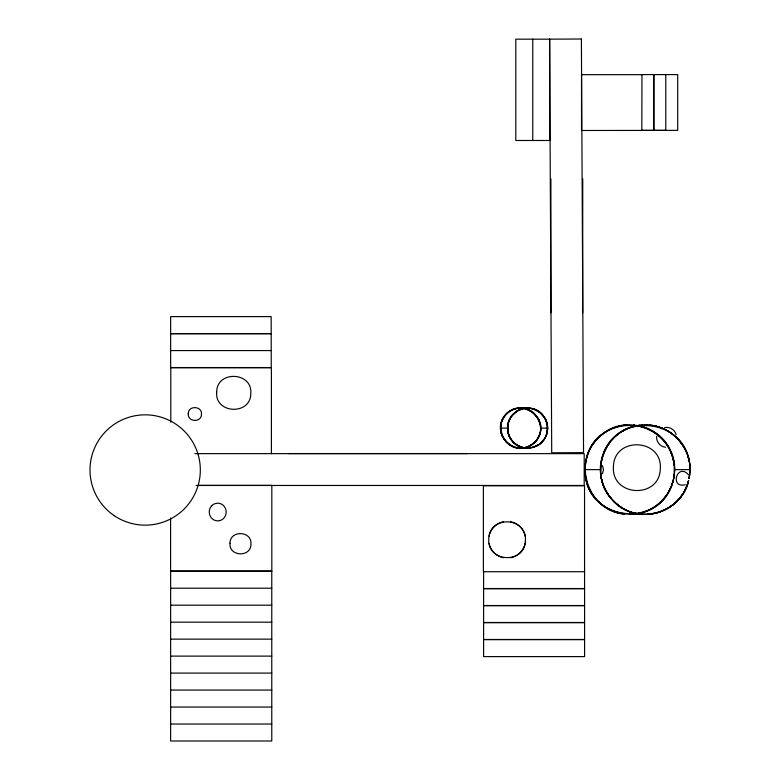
<?xml version="1.0" encoding="UTF-8"?>
<svg xmlns="http://www.w3.org/2000/svg" width="780" height="780" viewBox="0 0 780 780"><rect width="100%" height="100%" fill="white"/><g stroke="black" fill="none" stroke-linecap="round" stroke-linejoin="round"><path stroke-width="1.17" d="M550.856 312.887L550.904 178.844M582.699 312.907L582.748 178.854M524.725 447.876C507.702 446.365 501.335 421.726 515.502 412.162C528.587 401.105 550.602 414.014 547.346 430.833C545.922 447.905 521.216 454.35 511.621 440.154C500.555 427.06 513.484 405.025 530.322 408.301M538.629 436.761C549.773 416.549 518.281 396.835 504.962 415.681C489.674 432.91 515.97 459.069 533.12 443.683C551.831 430.326 532.145 399.009 511.992 410.075C490.99 418.723 502.476 453.326 524.482 447.7M544.479 438.721C552.513 427.069 543.943 409.237 529.825 408.242M585.107 467.093L585.029 469.648L585.897 460.902L587.983 453.668M674.32 465.884C675.265 476.716 672.067 487.841 665.506 496.519M689.998 469.648L689.14 478.364M508.209 433.085L507.77 425.285M539.487 434.694C543.875 423.374 535.519 409.627 523.448 408.31M535.216 446.55C553.722 440.086 549.91 409.958 530.38 408.31M507.604 429.234L507.585 427.518M540.599 428.668L540.599 427.537M547.531 428.668L547.501 426.962M585.058 468.361C583.216 525.281 669.542 530.312 674.31 473.538M525.428 540.647C527.192 516.828 489.352 515.053 488.767 538.843C487.012 562.663 524.842 564.437 525.428 540.647L525.369 541.544M674.408 472.163C678.542 434.674 628.543 409.636 600.99 435.386C570.814 458.123 586.969 511.787 624.683 514.069M507.604 426.913L507.575 428.59M540.569 429.283L540.599 428.717M547.501 429.283L547.541 428.152L540.608 428.093M674.408 472.29L674.456 471.032M689.978 471.032L689.111 478.501M656.663 436.381C656.019 441.675 660.299 446.881 665.613 447.281M515.073 408.895C504.943 411.557 498.42 423.014 501.277 433.085M500.711 426.397L500.643 428.093L507.575 428.093M603.496 453.668C591.152 482.284 616.678 517.296 647.702 514.293M600.717 465.835L600.551 469.648L585.029 469.628L585.107 472.163M547.472 429.77L547.336 430.95M500.77 425.851L500.926 424.739M585.322 464.607L585.478 463.349M600.834 464.607L601.185 462.13M674.193 474.688L673.842 477.155M689.549 475.907L689.705 474.688M507.702 425.792L508.911 420.907M540.404 430.95L540.472 430.394M689.159 478.228C699.582 412.678 599.264 405.766 600.62 472.154M601.409 460.912L601.673 459.673M489.099 536.162C490.435 529.025 496.382 523.078 503.519 521.742M525.106 543.328C523.76 550.456 517.813 556.403 510.685 557.749M688.613 480.685C681.74 514.361 633.731 526.178 612.008 499.531C588.208 475.449 604.11 429.692 637.718 425.558M501.277 423.111L501.764 421.493M508.209 423.111L508.716 421.434M539.975 433.085C538.463 439.081 534.008 444.21 528.294 446.55M586.453 458.474L587.554 454.857M601.965 458.474L603.067 454.857M671.97 484.399L673.062 480.821M546.887 433.144L546.4 434.752M688.545 480.948C684.567 496.782 671.229 509.73 655.278 513.23M672.37 483.21L672.74 482.011M687.492 484.399L688.584 480.802L685.015 490.162M671.59 485.472C682.237 459.995 663.526 428.317 636.07 425.363M508.882 420.976L510.354 417.934M587.974 453.697C600.015 416.042 659.471 416.023 671.531 453.668L670.585 451.376L673.062 458.455L674.32 465.865L674.193 464.607M603.486 453.697L606.138 447.983L610.321 441.733L606.742 446.921M671.122 486.632C665.642 500.273 652.996 510.695 638.567 513.484M538.863 436.254L539.087 435.737M545.795 436.254L546.019 435.737M671.083 486.749L668.265 492.385M686.098 487.9L686.595 486.749M502.164 420.449L503.139 418.421M509.096 420.449L511.943 415.623L510.939 416.998M588.432 452.527L590.626 447.983M604.451 451.357L603.954 452.527L606.138 447.983M588.939 451.357L589.466 450.216M685.562 489.06L686.088 487.919C679.526 502.964 664.102 513.562 647.712 514.293M537.537 438.74L538.834 436.312M545.766 436.312L545.015 437.814M602.472 473.694L603.486 469.638L602.472 465.592M604.987 450.216L605.543 449.095M538.346 437.317L538.083 437.814L538.6 436.819M668.889 491.293L669.484 490.181M684.996 490.181L683.777 492.385M537.8 438.302C534.602 443.771 528.655 447.505 522.337 448.003M591.883 445.848C598.514 435.191 609.823 427.615 622.206 425.558M532.574 447.437L539.555 444.073L544.44 438.779M504.007 416.998L505.011 415.623M595.608 440.758C587.964 449.728 584.132 461.809 585.205 473.538M585.673 477.136L585.195 473.421C587.008 514.488 645.469 529.562 666.929 494.51M680.258 497.503L682.442 494.51M537.206 439.247L536.211 440.593M544.138 439.247L543.143 440.593M593.297 443.732L594.808 441.733M666.217 495.544C658.739 506.181 646.415 513.201 633.448 514.205M681.73 495.544C674.251 506.181 661.918 513.211 648.95 514.215M511.924 415.642L517.91 410.592L525.359 408.232M610.292 441.773C616.785 433.582 626.233 427.81 636.49 425.782M535.88 440.993L532.594 444.093L528.226 446.569M505.723 414.784L509.077 411.791L512.996 409.627M512.665 414.765L516.038 411.772L519.948 409.617M596.427 439.813L600.932 435.445L607.006 431.135M611.949 439.813C619.183 431.671 629.499 426.358 640.331 425.188M542.422 441.451C533.559 452.185 514.459 449.183 509.311 436.254M672.194 505.352L673.179 504.582M621.455 431.788L622.518 431.135M652.509 508.141L653.582 507.488M668.021 508.141L669.094 507.488M606.001 431.75L612.69 428.298L619.866 426.026M622.586 431.096L623.678 430.472M520.387 409.441L522.064 408.876M513.523 409.412L515.122 408.886M685.337 484.721C669.24 488.777 677.264 462.316 688.389 474.64M534.134 446.959L533.042 447.31M526.13 447.301L527.709 446.774L524.492 447.7M515.658 408.74L516.204 408.603M532.506 447.457L529.757 447.954M516.155 408.623L518.914 408.184M654.059 513.493L649.096 514.196M637.699 425.558L647.712 424.983M637.309 513.718L634.832 514.069M517.306 408.389L518.417 408.232M622.333 425.539L624.819 425.188M523.946 447.798L522.834 447.954M664.648 427.577C669.503 426.514 674.778 429.673 676.133 434.46M524.725 408.31L525.281 408.242M623.444 425.363L627.178 424.993M638.957 425.363L640.204 425.207M529.825 447.944L530.38 447.876M641.443 425.081L642.7 424.993M641.579 425.071L642.837 424.983M521.216 448.071L521.771 448.042M632.336 514.283L629.831 514.361M644.095 424.934L645.343 424.915M520.591 448.081L521.147 448.071M641.842 74.597L677.693 74.597L677.693 130.367L641.95 130.367M641.833 74.675L581.519 74.675L581.519 130.484L665.672 130.406M170.654 333.587L271.167 333.587M170.644 333.743L271.245 333.743M170.654 350.571L271.167 350.571M170.654 367.546L271.167 367.546M288.815 453.56L466.947 453.56M194.893 453.638L584.2 453.638L584.2 485.462L196.111 485.462M674.486 469.648L689.998 469.628L689.842 465.884M198.315 485.394L271.82 485.394L271.82 571.048L170.596 571.048L170.596 517.969M584.6 571.721L483.385 571.721L483.385 485.774L584.542 485.774L584.6 656.604L483.61 656.604L483.6 571.565M170.635 588.208L271.772 588.208M483.6 588.539L584.571 588.539M483.61 588.695L584.6 588.695M170.635 605.183L271.772 605.183M483.6 605.524L584.571 605.524M483.61 605.67L584.6 605.67M170.635 622.167L271.772 622.167M483.6 622.499L584.571 622.499M483.61 622.645L584.6 622.645M170.635 639.142L271.772 639.142M483.6 639.473L584.571 639.473M483.61 639.62L584.6 639.62M170.635 656.117L271.772 656.117M170.635 673.091L271.772 673.091M170.635 690.066L271.772 690.066M170.635 707.05L271.772 707.05M170.635 724.025L271.772 724.025M645.197 424.915L646.454 424.934M642.837 514.293L644.095 514.351M647.702 424.983C664.96 425.724 681.067 437.463 687.043 453.668M642.7 514.283L640.204 514.069M648.96 425.071L650.208 425.188M633.438 425.061L634.686 425.188M641.579 514.205L639.083 513.932M633.584 425.081L634.832 425.207M524.794 447.886L525.35 447.954M624.819 514.088C608.478 512.441 593.668 500.975 587.974 485.579M650.344 425.207C673.218 427.274 691.753 449.26 689.929 472.154C691.704 449.66 673.871 427.966 651.456 425.344M638.957 513.913C623.581 511.856 609.775 501.15 603.964 486.769M637.192 425.539C651.7 427.869 664.658 437.892 670.576 451.357M530.878 408.389L532.574 408.749M523.946 408.389L525.593 408.74M637.845 513.737C616.814 510.617 600.064 490.756 600.551 469.502M524.179 447.788L522.542 447.437M619.749 513.23L620.977 513.493M510.685 521.742C517.813 523.078 523.76 529.025 525.106 536.162M503.519 557.749C496.382 556.403 490.435 550.456 489.099 543.328M617.428 512.626L618.647 512.957M533.062 408.886L540.004 412.464L545.044 418.421M526.13 408.886L533.072 412.464L538.112 418.421M515.122 447.301C508.053 445.351 502.388 439.198 501.023 431.993M522.005 447.291L517.393 445.302L513.435 442.231M515.073 447.291L510.461 445.302L506.503 442.231M608.166 508.804L609.268 509.399M623.61 508.765L624.712 509.35M602.842 505.352L603.856 506.093M616.395 503.792L617.36 504.582M676.016 437.151L676.913 438.029L675.967 437.112M613.675 501.286L614.572 502.164M513.825 442.611L511.583 440.105M506.893 442.611L505.733 441.421M506.093 441.811L503.129 437.755M678.6 439.813L680.258 441.773M594.009 496.519L596.398 499.424M611.091 498.478L609.531 496.519M594.779 497.503L595.579 498.478M680.989 442.728L681.73 443.732M536.913 416.52L537.537 417.456M511.261 439.666L510.061 437.755M591.903 493.457L592.585 494.51M591.883 493.428L592.566 494.481M545.308 418.918L545.561 419.416M538.375 418.918L538.629 419.416M509.545 436.761L509.808 437.278M502.866 437.258L502.378 436.254M539.077 420.44L538.863 419.923L539.292 420.976M604.442 487.9L603.067 484.429M502.164 435.737L502.378 436.254L501.95 435.22M686.595 452.527L687.053 453.697M671.541 453.697L671.97 454.877M508.892 435.23L507.956 431.993M687.492 454.877L687.882 456.056M587.145 483.21L587.545 484.409M672.37 456.056L673.618 460.902L673.364 459.693M602.667 483.229L601.409 478.384L601.965 480.802M586.784 482.03L585.897 478.364L586.15 479.583M546.76 422.555L547.15 424.183M539.975 423.101L539.828 422.555L540.218 424.183M508.209 433.085L508.355 433.631M501.277 433.085L501.423 433.631L501.14 432.549M688.876 459.673L688.252 457.255L689.14 460.912M600.99 475.907L601.185 477.155M600.707 473.411L600.834 474.659M689.705 464.607L689.832 465.835M547.414 425.851L547.462 426.397M540.481 425.851L540.53 426.397M507.643 429.78L507.702 430.345M500.711 429.78L500.77 430.345M674.408 467.123L674.466 470.886L674.466 468.37M500.643 428.035L500.643 428.59M665.779 74.597L665.779 130.367M653.864 74.597L653.864 130.367M653.757 74.597L653.757 130.406M641.95 74.597L641.833 130.484M532.769 39.166L532.769 140.488M271.401 453.658L271.401 367.712L170.791 367.712L170.791 422.185M271.245 367.692L271.167 316.612L170.654 316.612L170.644 367.692M188.253 413.683C187.424 422.185 201.474 422.838 201.484 414.336C202.312 405.844 188.263 405.19 188.253 413.683M216.694 391.999C214.559 413.897 250.76 415.574 250.77 393.676C252.915 371.787 216.713 370.1 216.694 391.999M230.002 543.212C228.686 556.657 250.926 557.69 250.936 544.245C252.252 530.79 230.012 529.757 230.002 543.212M613.421 466.518C611.169 496.977 659.558 499.249 660.309 468.819C662.561 438.36 614.172 436.088 613.421 466.518M211.711 505.762L211.126 506.444A9.136 9.136 0 0 0 211.136 517.608L212.365 518.914A8.248 8.248 0 0 0 223.07 518.934L224.299 517.618A9.136 9.136 0 0 0 224.279 506.454L223.06 505.148A8.248 8.248 0 0 0 212.355 505.128L211.711 505.762M581.392 39L549.559 39.166L551.713 452.81L583.547 452.644L581.392 39M549.744 39.166L515.794 39.166L515.794 140.488L549.744 140.488L549.744 39.166M271.772 571.233L170.635 571.233L170.635 741L271.772 741L271.772 571.233M517.861 447.886L515.658 447.447L517.803 447.876M599.02 502.125L598.124 501.248L599.059 502.164M546.01 420.44L545.795 419.923L546.224 420.956L546.019 420.449M509.32 436.264L508.882 435.22L509.32 436.264M114.251 515.678A55.165 55.165 0 0 0 200.187 473.928A55.165 55.165 0 0 0 121.066 420.371A55.165 55.165 0 0 0 114.251 515.678"/></g></svg>
